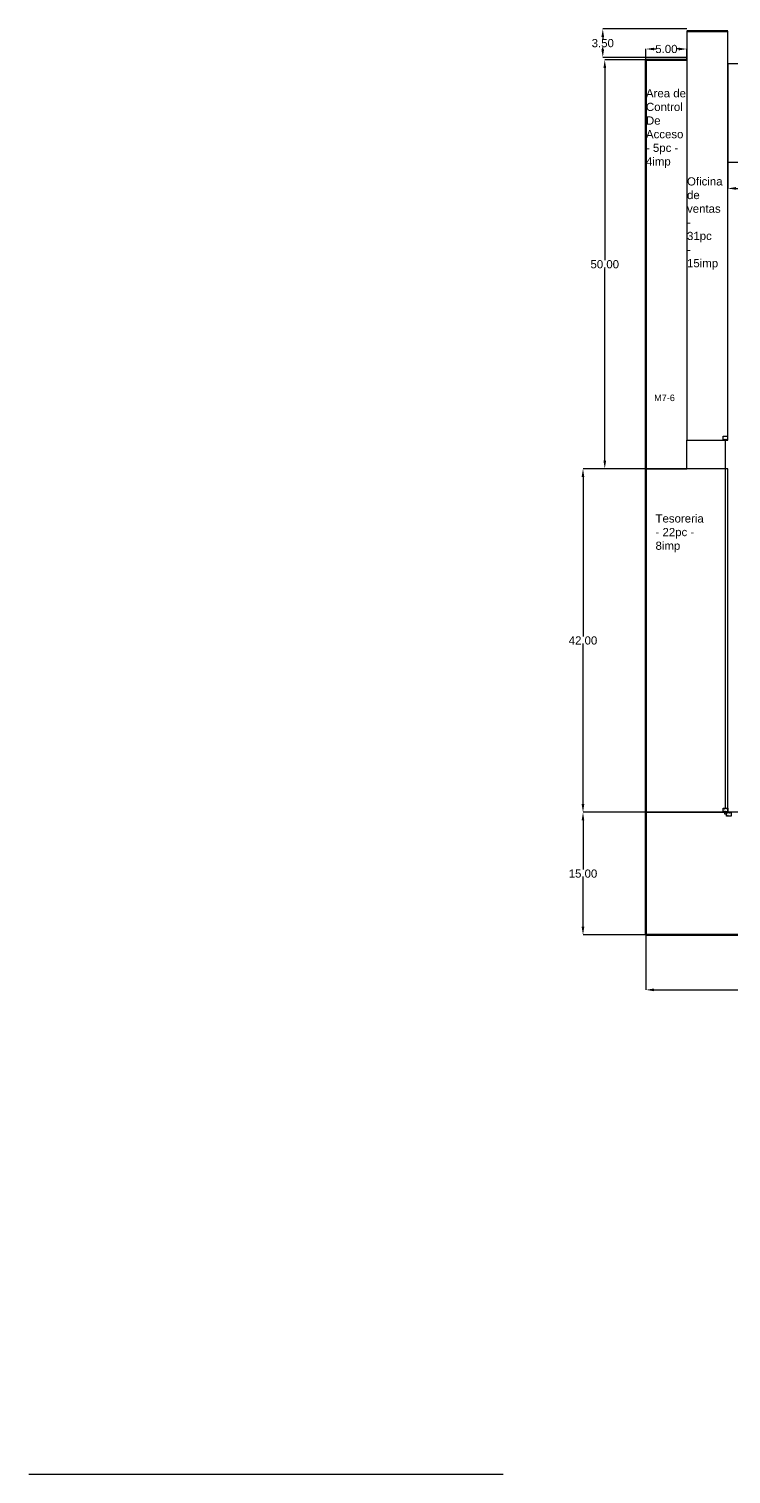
# Model space of a CAD drawing. Header units: metres. Extents: x 0 to 231, y 0 to 187.
# Drawn here: x 0 to 85.9, y 0.1 to 176.8 of the extents above; entities that cross this region are included whole.
import ezdxf

# ---------------------------------------------------------------- set-up
doc = ezdxf.new("R2010")
doc.units = ezdxf.units.M
doc.styles.get("Standard").update_dxf_attribs({"font": 'arial.ttf'})
doc.dimstyles.new('Cotas', dxfattribs={"dimscale": 0.001, "dimtxt": 1000, "dimasz": 1000, "dimexe": 0.18, "dimexo": 0.0625, "dimgap": 0.09, "dimtad": 0, "dimtih": 1, "dimtoh": 1, "dimzin": 0, "dimdsep": 46, "dimtxsty": 'Standard', "dimcen": 0.09, "dimclrd": 1, "dimclre": 1, "dimadec": 0, "dimazin": 0, "dimtfac": 1, "dimtofl": 0, "dimtmove": 0, "dimatfit": 3, "dimfxl": 1, "dimtolj": 1, "dimtzin": 0, "dimarcsym": 0})

# ---------------------------------------------------------------- blocks, each defined once
blk = doc.blocks.new('*D2')
at = {"color": 1, "lineweight": -2, "transparency": 16777216}
for p, q in [((75.53, 172.98), (70.49, 172.98)), ((70.49, 171.98), (70.49, 148.49)), ((70.49, 123.98), (70.49, 147.47)), ((75.53, 122.98), (70.49, 122.98))]:
    blk.add_line(p, q, dxfattribs=at)
at = {"color": 1, "transparency": 16777216}
for points in [[(70.33, 171.98), (70.66, 171.98), (70.49, 172.98)], [(70.33, 123.98), (70.66, 123.98), (70.49, 122.98)]]:
    blk.add_solid(points, dxfattribs=at)
at = {"layer": 'Defpoints', "color": 0, "transparency": 16777216}
for p in [(75.53, 172.98), (70.49, 122.98), (75.53, 122.98)]:
    blk.add_point(p, dxfattribs=at)
at = {"color": 0, "transparency": 16777216, "insert": (70.49, 147.98), "char_height": 1, "attachment_point": 5}
blk.add_mtext('\\A1;50.00', dxfattribs=at)
blk = doc.blocks.new('*D3')
at = {"color": 1, "lineweight": -2, "transparency": 16777216}
for p, q in [((75.53, 122.98), (67.83, 122.98)), ((67.83, 121.98), (67.83, 102.49)), ((67.83, 81.98), (67.83, 101.47)), ((75.53, 80.98), (67.83, 80.98))]:
    blk.add_line(p, q, dxfattribs=at)
at = {"color": 1, "transparency": 16777216}
for points in [[(67.66, 121.98), (67.99, 121.98), (67.83, 122.98)], [(67.66, 81.98), (67.99, 81.98), (67.83, 80.98)]]:
    blk.add_solid(points, dxfattribs=at)
at = {"layer": 'Defpoints', "color": 0, "transparency": 16777216}
for p in [(75.53, 122.98), (67.83, 80.98), (75.53, 80.98)]:
    blk.add_point(p, dxfattribs=at)
at = {"color": 0, "transparency": 16777216, "insert": (67.83, 101.98), "char_height": 1, "attachment_point": 5}
blk.add_mtext('\\A1;42.00', dxfattribs=at)
blk = doc.blocks.new('*D4')
at = {"color": 1, "lineweight": -2, "transparency": 16777216}
for p, q in [((75.53, 80.98), (67.83, 80.98)), ((67.83, 79.98), (67.83, 73.99)), ((67.83, 66.98), (67.83, 72.97)), ((75.53, 65.98), (67.83, 65.98))]:
    blk.add_line(p, q, dxfattribs=at)
at = {"color": 1, "transparency": 16777216}
for points in [[(67.66, 79.98), (67.99, 79.98), (67.83, 80.98)], [(67.66, 66.98), (67.99, 66.98), (67.83, 65.98)]]:
    blk.add_solid(points, dxfattribs=at)
at = {"layer": 'Defpoints', "color": 0, "transparency": 16777216}
for p in [(75.53, 80.98), (67.83, 65.98), (75.53, 65.98)]:
    blk.add_point(p, dxfattribs=at)
at = {"color": 0, "transparency": 16777216, "insert": (67.83, 73.48), "char_height": 1, "attachment_point": 5}
blk.add_mtext('\\A1;15.00', dxfattribs=at)
blk = doc.blocks.new('*D5')
at = {"color": 1, "lineweight": -2, "transparency": 16777216}
for p, q in [((75.53, 65.98), (75.53, 59.27)), ((112.53, 65.98), (112.53, 59.27)), ((76.53, 59.27), (92.35, 59.27)), ((111.53, 59.27), (95.72, 59.27))]:
    blk.add_line(p, q, dxfattribs=at)
at = {"color": 1, "transparency": 16777216}
for points in [[(76.53, 59.44), (76.53, 59.1), (75.53, 59.27)], [(111.53, 59.44), (111.53, 59.1), (112.53, 59.27)]]:
    blk.add_solid(points, dxfattribs=at)
at = {"layer": 'Defpoints', "color": 0, "transparency": 16777216}
for p in [(75.53, 65.98), (112.53, 65.98), (112.53, 59.27)]:
    blk.add_point(p, dxfattribs=at)
at = {"color": 0, "transparency": 16777216, "insert": (94.03, 59.27), "char_height": 1, "attachment_point": 5}
blk.add_mtext('\\A1;37.00', dxfattribs=at)
blk = doc.blocks.new('*D11')
at = {"color": 1, "lineweight": -2, "transparency": 16777216}
for p, q in [((80.53, 176.76), (70.25, 176.76)), ((70.25, 175.76), (70.25, 175.52)), ((70.25, 174.26), (70.25, 174.5)), ((80.53, 173.26), (70.25, 173.26))]:
    blk.add_line(p, q, dxfattribs=at)
at = {"color": 1, "transparency": 16777216}
for points in [[(70.08, 175.76), (70.41, 175.76), (70.25, 176.76)], [(70.08, 174.26), (70.41, 174.26), (70.25, 173.26)]]:
    blk.add_solid(points, dxfattribs=at)
at = {"layer": 'Defpoints', "color": 0, "transparency": 16777216}
for p in [(80.53, 176.76), (70.25, 173.26), (80.53, 173.26)]:
    blk.add_point(p, dxfattribs=at)
at = {"color": 0, "transparency": 16777216, "insert": (70.25, 175.01), "char_height": 1, "attachment_point": 5}
blk.add_mtext('\\A1;3.50', dxfattribs=at)
blk = doc.blocks.new('*D21')
at = {"color": 1, "lineweight": -2, "transparency": 16777216}
for p, q in [((85.53, 160.48), (85.53, 157.25)), ((125.53, 160.48), (125.53, 157.25)), ((86.53, 157.25), (103.83, 157.25)), ((124.53, 157.25), (107.24, 157.25))]:
    blk.add_line(p, q, dxfattribs=at)
at = {"color": 1, "transparency": 16777216}
for points in [[(86.53, 157.42), (86.53, 157.09), (85.53, 157.25)], [(124.53, 157.42), (124.53, 157.09), (125.53, 157.25)]]:
    blk.add_solid(points, dxfattribs=at)
at = {"layer": 'Defpoints', "color": 0, "transparency": 16777216}
for p in [(85.53, 160.48), (125.53, 160.48), (125.53, 157.25)]:
    blk.add_point(p, dxfattribs=at)
at = {"color": 0, "transparency": 16777216, "insert": (105.53, 157.25), "char_height": 1, "attachment_point": 5}
blk.add_mtext('\\A1;40.00', dxfattribs=at)
blk = doc.blocks.new('*D28')
at = {"color": 1, "lineweight": -2, "transparency": 16777216}
for p, q in [((75.53, 172.98), (75.53, 174.3)), ((76.53, 174.3), (76.73, 174.3)), ((79.53, 174.3), (79.33, 174.3)), ((80.53, 172.98), (80.53, 174.3))]:
    blk.add_line(p, q, dxfattribs=at)
at = {"color": 1, "transparency": 16777216}
for points in [[(76.53, 174.46), (76.53, 174.13), (75.53, 174.3)], [(79.53, 174.46), (79.53, 174.13), (80.53, 174.3)]]:
    blk.add_solid(points, dxfattribs=at)
at = {"layer": 'Defpoints', "color": 0, "transparency": 16777216}
for p in [(80.53, 174.3), (75.53, 172.98), (80.53, 172.98)]:
    blk.add_point(p, dxfattribs=at)
at = {"color": 0, "transparency": 16777216, "insert": (78.03, 174.3), "char_height": 1, "attachment_point": 5}
blk.add_mtext('\\A1;5.00', dxfattribs=at)

msp = doc.modelspace()

# ---------------------------------------------------------------- linework, layer by layer
at = {"lineweight": 211}
for p, q in [((85.532, 176.478), (80.532, 176.478)), ((75.532, 172.978), (75.532, 122.978)), ((75.532, 172.978), (80.532, 172.978)), ((75.532, 122.978), (75.532, 80.978)), ((75.532, 80.978), (75.532, 65.978)), ((75.532, 65.978), (112.532, 65.978))]:
    msp.add_line(p, q, dxfattribs=at)
for p, q in [((80.532, 176.478), (80.532, 126.478)), ((80.532, 176.478), (80.532, 172.978)), ((85.532, 126.483), (85.532, 176.483)), ((85.532, 172.478), (85.532, 176.478)), ((85.532, 172.488), (85.532, 160.488)), ((125.534, 172.489), (85.534, 172.489)), ((85.532, 160.478), (125.532, 160.478)), ((80.532, 126.478), (85.532, 126.478)), ((80.532, 122.978), (80.532, 126.478)), ((75.532, 122.978), (80.532, 122.978)), ((85.532, 122.978), (75.532, 122.978)), ((85.532, 80.978), (85.532, 122.978)), ((75.532, 80.978), (85.532, 80.978)), ((112.532, 80.978), (75.532, 80.978)), ((0.046, 0.066), (58.046, 0.066))]:
    msp.add_line(p, q)
at = {"color": 3}
for p, q in [((84.96, 126.952), (85.51, 126.952)), ((84.96, 126.502), (84.96, 126.952)), ((85.51, 126.502), (84.96, 126.502)), ((85.51, 126.952), (85.51, 126.502)), ((84.979, 81.465), (85.529, 81.465)), ((84.979, 81.015), (84.979, 81.465)), ((85.529, 81.465), (85.529, 81.015)), ((85.529, 81.015), (84.979, 81.015)), ((85.394, 80.97), (85.944, 80.97)), ((85.394, 80.52), (85.394, 80.97)), ((85.944, 80.52), (85.394, 80.52)), ((85.944, 80.97), (85.944, 80.52))]:
    msp.add_line(p, q, dxfattribs=at)
at = {"color": 6}
for p, q in [((85.253, 81.472), (85.253, 126.498)), ((85.188, 80.733), (85.188, 81.008)), ((85.388, 80.733), (85.188, 80.733))]:
    msp.add_line(p, q, dxfattribs=at)

# ---------------------------------------------------------------- texts
at = {"char_height": 1, "attachment_point": 1}
for s, width, insert in [('Area de Control De Acceso - 5pc - 4imp', 5, (75.532, 169.387)), ('Oficina de ventas - 31pc - 15imp', 2.5146, (80.554, 158.614)), ('Tesoreria - 22pc - 8imp', 6.42601, (76.702, 117.404))]:
    msp.add_mtext_dynamic_manual_height_columns(s, width=width, gutter_width=0.0125, heights=[0], dxfattribs=dict(at, insert=insert))
at = {"color": 3, "attachment_point": 1}
for s, width, heights, insert, char_height in [('M7-6', 0.8915, [0], (76.525, 132.05), 0.8), ('M7-6', 0.26013, [0.00174], (85.113, 126.795), 0.1), ('M6-5\\P6U', 0.52299, [0], (85.007, 81.418), 0.13), ('M5-4\\P6U', 0.52299, [0], (85.421, 80.922), 0.13)]:
    msp.add_mtext_dynamic_manual_height_columns(s, width=width, gutter_width=0.0125, heights=heights, dxfattribs=dict(at, insert=insert, char_height=char_height))

# ---------------------------------------------------------------- dimensions: what is measured, and where the dimension line sits
for base, p1, p2, picture, middle in [((70.246, 173.256), (80.532, 176.756), (80.532, 173.256), '*D11', (70.246, 175.006)), ((70.493, 122.978), (75.532, 172.978), (75.532, 122.978), '*D2', (70.493, 147.978)), ((67.827, 80.978), (75.532, 122.978), (75.532, 80.978), '*D3', (67.827, 101.978)), ((67.827, 65.978), (75.532, 80.978), (75.532, 65.978), '*D4', (67.827, 73.478))]:
    dim = msp.add_linear_dim(base=base, p1=p1, p2=p2, angle=90, dimstyle='Cotas')
    dim.commit()
    dim.dimension.update_dxf_attribs({"geometry": picture, "text_midpoint": middle})
for base, p1, p2, picture, middle in [((80.532, 174.298), (75.532, 172.978), (80.532, 172.978), '*D28', (78.032, 174.298)), ((125.532, 157.254), (85.532, 160.478), (125.532, 160.478), '*D21', (105.532, 157.254)), ((112.532, 59.269), (75.532, 65.978), (112.532, 65.978), '*D5', (94.032, 59.269))]:
    dim = msp.add_linear_dim(base=base, p1=p1, p2=p2, dimstyle='Cotas')
    dim.commit()
    dim.dimension.update_dxf_attribs({"geometry": picture, "text_midpoint": middle})

doc.saveas('drawing.dxf')
